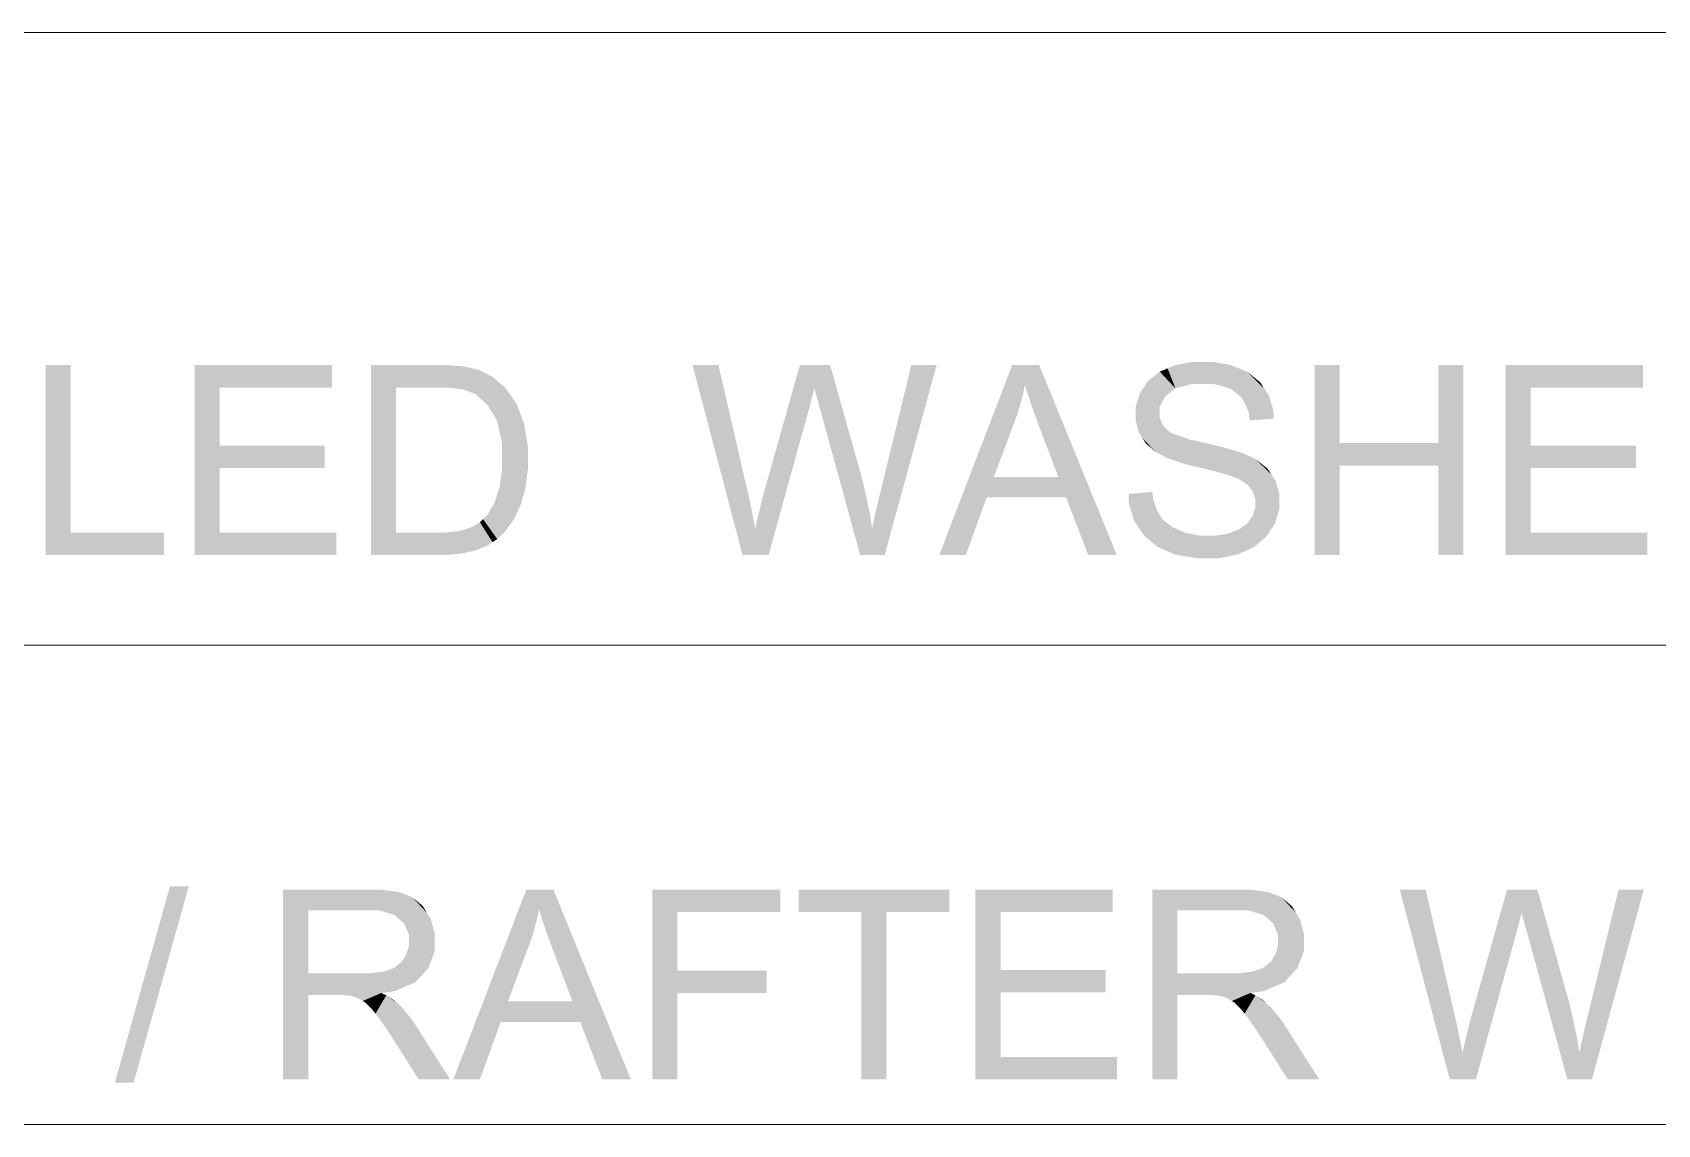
# Model space of a CAD drawing. Header units: millimetres. Extents: x 2 to 579, y 1 to 405.
# Drawn here: x 202.6 to 210, y 95.1 to 100.07 of the extents above; entities that cross this region are included whole.
import ezdxf

# ---------------------------------------------------------------- set-up
doc = ezdxf.new("R2010")
doc.units = ezdxf.units.MM
doc.linetypes.add('XKITLINE00', pattern=[0])
doc.layers.add('LinkedObject', color=7, linetype='Continuous', lineweight=0)

# ---------------------------------------------------------------- blocks, each defined once
blk = doc.blocks.new('*A4')
at = {"layer": 'LinkedObject'}
for points in [[(202.7783, 98.5571), (202.6643, 97.6931), (202.6643, 98.5571)], [(202.7783, 97.795), (202.6643, 97.6931), (202.7783, 98.5571)], [(203.4557, 98.1907), (203.3416, 97.6931), (203.3416, 98.5571)], [(203.4557, 98.1907), (203.3416, 98.5571), (203.4557, 98.4551)], [(203.9663, 98.4551), (203.3416, 98.5571), (203.9663, 98.5571)], [(203.4557, 98.4551), (203.3416, 98.5571), (203.9663, 98.4551)], [(204.1443, 98.5571), (204.2583, 98.4551), (204.1443, 97.6931)], [(204.4399, 98.4551), (204.1443, 98.5571), (204.4417, 98.5571)], [(204.2583, 98.4551), (204.1443, 98.5571), (204.4399, 98.4551)], [(204.4417, 98.5571), (204.4908, 98.4551), (204.4399, 98.4551)], [(204.492, 98.5571), (204.4908, 98.4551), (204.4417, 98.5571)], [(204.492, 98.5571), (204.5648, 98.4463), (204.4908, 98.4551)], [(204.5688, 98.5509), (204.5648, 98.4463), (204.492, 98.5571)], [(204.5953, 98.5447), (204.5648, 98.4463), (204.5688, 98.5509)], [(204.5953, 98.5447), (204.5878, 98.4374), (204.5648, 98.4463)], [(204.5878, 98.4374), (204.5953, 98.5447), (204.6196, 98.425)], [(204.6957, 98.5052), (204.5953, 98.5447), (204.6324, 98.5361)], [(204.7219, 98.4828), (204.5953, 98.5447), (204.6957, 98.5052)], [(204.6737, 98.3763), (204.5953, 98.5447), (204.7219, 98.4828)], [(204.6196, 98.425), (204.5953, 98.5447), (204.6737, 98.3763)], [(205.725, 98.5571), (205.8346, 97.6931), (205.607, 98.5571)], [(205.8556, 97.9905), (205.8346, 97.6931), (205.725, 98.5571)], [(206.0954, 98.5571), (206.1352, 98.3511), (205.9309, 97.9734)], [(206.1352, 98.3511), (206.0954, 98.5571), (206.141, 98.372)], [(206.141, 98.372), (206.0954, 98.5571), (206.154, 98.4229)], [(206.154, 98.4229), (206.0954, 98.5571), (206.1613, 98.4527)], [(206.2331, 98.5571), (206.1613, 98.4527), (206.0954, 98.5571)], [(206.1613, 98.4527), (206.2331, 98.5571), (206.1635, 98.4431)], [(206.1635, 98.4431), (206.2331, 98.5571), (206.1774, 98.3923)], [(206.1774, 98.3923), (206.2331, 98.5571), (206.1892, 98.3511)], [(206.1892, 98.3511), (206.2331, 98.5571), (206.3563, 98.1193)], [(206.7173, 98.5571), (206.4672, 98.0016), (206.6024, 98.5571)], [(206.4814, 97.6931), (206.4672, 98.0016), (206.7173, 98.5571)], [(207.0614, 98.5571), (207.0729, 98.301), (206.7296, 97.6931)], [(207.0729, 98.301), (207.0614, 98.5571), (207.0876, 98.342)], [(207.0876, 98.342), (207.0614, 98.5571), (207.1109, 98.4247)], [(207.1109, 98.4247), (207.0614, 98.5571), (207.1195, 98.4663)], [(207.1845, 98.5571), (207.1195, 98.4663), (207.0614, 98.5571)], [(207.1195, 98.4663), (207.1845, 98.5571), (207.1298, 98.4311)], [(207.1298, 98.4311), (207.1845, 98.5571), (207.1604, 98.3412)], [(207.1604, 98.3412), (207.1845, 98.5571), (207.1807, 98.2866)], [(207.1807, 98.2866), (207.1845, 98.5571), (207.2711, 98.0482)], [(207.2711, 98.0482), (207.1845, 98.5571), (207.3067, 97.9548)], [(207.3067, 97.9548), (207.1845, 98.5571), (207.5369, 97.6931)], [(207.8036, 98.4516), (207.7325, 98.5275), (207.7682, 98.5422)], [(207.8038, 98.557), (207.8791, 98.4707), (207.7682, 98.5422)], [(207.7682, 98.5422), (207.8791, 98.4707), (207.8036, 98.4516)], [(207.883, 98.5717), (207.8791, 98.4707), (207.8038, 98.557)], [(207.9265, 98.5717), (207.8791, 98.4707), (207.883, 98.5717)], [(207.8791, 98.4707), (207.9265, 98.5717), (207.9309, 98.4707)], [(207.9265, 98.5717), (207.9807, 98.4707), (207.9309, 98.4707)], [(208.0591, 98.5563), (207.9265, 98.5717), (207.9745, 98.5717)], [(208.0958, 98.5408), (207.9265, 98.5717), (208.0591, 98.5563)], [(208.0559, 98.4497), (207.9265, 98.5717), (208.0958, 98.5408)], [(207.9807, 98.4707), (207.9265, 98.5717), (208.0559, 98.4497)], [(208.0958, 98.5408), (208.0814, 98.4287), (208.0559, 98.4497)], [(208.1324, 98.5253), (208.0814, 98.4287), (208.0958, 98.5408)], [(208.5507, 98.202), (208.4366, 97.6931), (208.4366, 98.5571)], [(208.5507, 98.202), (208.4366, 98.5571), (208.5507, 98.5571)], [(209.114, 98.5571), (209, 98.202), (209, 98.5571)], [(209, 98.1), (209, 98.202), (209.114, 98.5571)], [(209, 98.1), (209.114, 98.5571), (209.114, 97.6931)], [(209.4199, 98.1907), (209.3058, 97.6931), (209.3058, 98.5571)], [(209.4199, 98.1907), (209.3058, 98.5571), (209.4199, 98.4551)], [(209.9305, 98.4551), (209.3058, 98.5571), (209.9305, 98.5571)], [(209.4199, 98.4551), (209.3058, 98.5571), (209.9305, 98.4551)], [(204.7219, 98.4828), (204.696, 98.3399), (204.6737, 98.3763)], [(204.7561, 98.4539), (204.696, 98.3399), (204.7219, 98.4828)], [(207.6784, 98.4843), (207.7799, 98.4326), (207.6598, 98.4558)], [(207.7325, 98.5275), (207.7799, 98.4326), (207.6784, 98.4843)], [(207.7799, 98.4326), (207.7325, 98.5275), (207.8036, 98.4516)], [(208.0814, 98.4287), (208.1324, 98.5253), (208.1069, 98.4078)], [(208.1069, 98.4078), (208.1324, 98.5253), (208.2085, 98.4497)], [(208.2085, 98.4497), (208.1324, 98.5253), (208.1888, 98.4797)], [(204.1443, 97.6931), (204.2583, 98.4551), (204.2583, 97.795)], [(204.8072, 98.3801), (204.696, 98.3399), (204.7561, 98.4539)], [(207.6598, 98.4558), (207.6228, 98.3334), (207.6413, 98.4274)], [(207.7562, 98.4136), (207.6228, 98.3334), (207.6598, 98.4558)], [(207.6413, 98.4274), (207.6228, 98.3334), (207.6228, 98.3662)], [(207.7325, 98.3678), (207.6228, 98.3334), (207.7562, 98.4136)], [(207.6598, 98.4558), (207.7799, 98.4326), (207.7562, 98.4136)], [(208.2085, 98.4497), (208.1367, 98.3458), (208.1069, 98.4078)], [(208.2282, 98.4196), (208.1367, 98.3458), (208.2085, 98.4497)], [(208.2494, 98.3515), (208.1367, 98.3458), (208.2282, 98.4196)], [(204.696, 98.3399), (204.8072, 98.3801), (204.7182, 98.3035)], [(204.7182, 98.3035), (204.8072, 98.3801), (204.8241, 98.3352)], [(204.8241, 98.3352), (204.7405, 98.1993), (204.7182, 98.3035)], [(204.841, 98.2902), (204.7405, 98.1993), (204.8241, 98.3352)], [(205.9309, 97.9734), (206.1352, 98.3511), (205.9531, 97.6931)], [(206.3563, 98.1193), (206.3697, 97.6931), (206.1892, 98.3511)], [(207.6228, 98.3334), (207.7325, 98.3678), (207.7325, 98.341)], [(207.7325, 98.3177), (207.6228, 98.3334), (207.7325, 98.341)], [(207.6228, 98.3334), (207.7325, 98.3177), (207.6228, 98.3036)], [(208.2509, 98.3134), (208.1367, 98.3458), (208.2494, 98.3515)], [(208.1367, 98.3458), (208.2509, 98.3134), (208.1412, 98.3048)], [(204.858, 98.1875), (204.7405, 98.1993), (204.841, 98.2902)], [(206.7296, 97.6931), (207.0729, 98.301), (206.9776, 98.0482)], [(207.6228, 98.3036), (207.7325, 98.3177), (207.6379, 98.2498)], [(207.6379, 98.2498), (207.7325, 98.3177), (207.653, 98.2258)], [(207.653, 98.2258), (207.7325, 98.3177), (207.7493, 98.2794)], [(207.7493, 98.2794), (207.7141, 98.1615), (207.653, 98.2258)], [(207.766, 98.2643), (207.7141, 98.1615), (207.7493, 98.2794)], [(207.7141, 98.1615), (207.766, 98.2643), (207.745, 98.1453)], [(207.745, 98.1453), (207.766, 98.2643), (207.7825, 98.2493)], [(207.745, 98.1453), (207.7825, 98.2493), (207.7687, 98.1326)], [(207.7687, 98.1326), (207.7825, 98.2493), (207.852, 98.1056)], [(207.852, 98.1056), (207.7825, 98.2493), (207.8687, 98.2185)], [(203.4557, 98.0888), (203.3416, 97.6931), (203.4557, 98.1907)], [(203.9343, 98.0888), (203.4557, 98.1907), (203.9343, 98.1907)], [(203.4557, 98.0888), (203.4557, 98.1907), (203.9343, 98.0888)], [(204.858, 98.1298), (204.7405, 98.1993), (204.858, 98.1875)], [(204.7405, 98.1993), (204.858, 98.1298), (204.7405, 98.1315)], [(207.653, 98.2258), (207.7141, 98.1615), (207.6681, 98.2017)], [(207.852, 98.1056), (207.8687, 98.2185), (207.9115, 98.0913)], [(207.9115, 98.0913), (207.8687, 98.2185), (207.9383, 98.2027)], [(207.9115, 98.0913), (207.9383, 98.2027), (207.971, 98.077)], [(207.971, 98.077), (207.9383, 98.2027), (208.0079, 98.1869)], [(207.971, 98.077), (208.0079, 98.1869), (208.0478, 98.0559)], [(208.0478, 98.0559), (208.0079, 98.1869), (208.0652, 98.0491)], [(208.0652, 98.0491), (208.0079, 98.1869), (208.0923, 98.0388)], [(208.1035, 98.1594), (208.0923, 98.0388), (208.0079, 98.1869)], [(208.5507, 98.1), (208.4366, 97.6931), (208.5507, 98.202)], [(208.5507, 98.202), (209, 98.1), (208.5507, 98.1)], [(209, 98.202), (209, 98.1), (208.5507, 98.202)], [(209.4199, 98.0888), (209.3058, 97.6931), (209.4199, 98.1907)], [(209.8985, 98.0888), (209.4199, 98.1907), (209.8985, 98.1907)], [(209.4199, 98.0888), (209.4199, 98.1907), (209.8985, 98.0888)], [(204.858, 98.1298), (204.7405, 98.0826), (204.7405, 98.1315)], [(204.858, 98.0806), (204.7405, 98.0826), (204.858, 98.1298)], [(206.3794, 98.038), (206.3697, 97.6931), (206.3563, 98.1193)], [(208.1294, 98.1476), (208.0923, 98.0388), (208.1035, 98.1594)], [(208.0923, 98.0388), (208.1294, 98.1476), (208.1313, 98.0134)], [(208.1313, 98.0134), (208.1294, 98.1476), (208.1672, 98.1302)], [(208.1313, 98.0134), (208.1672, 98.1302), (208.1432, 97.9982)], [(208.1432, 97.9982), (208.1672, 98.1302), (208.1551, 97.983)], [(208.1672, 98.1302), (208.2408, 98.0596), (208.1551, 97.983)], [(208.2408, 98.0596), (208.1672, 98.1302), (208.2229, 98.0862)], [(208.4366, 97.6931), (208.5507, 98.1), (208.5507, 97.6931)], [(209, 98.1), (209.114, 97.6931), (209, 97.6931)], [(203.4557, 97.795), (203.3416, 97.6931), (203.4557, 98.0888)], [(204.7405, 98.0826), (204.858, 98.0806), (204.7291, 97.9994)], [(204.7291, 97.9994), (204.858, 98.0806), (204.835, 97.9553)], [(204.835, 97.9553), (204.858, 98.0806), (204.8465, 97.9933)], [(206.4132, 97.8853), (206.3697, 97.6931), (206.3794, 98.038)], [(206.9451, 97.9548), (206.7296, 97.6931), (206.9776, 98.0482)], [(206.9776, 98.0482), (207.3067, 97.9548), (206.9451, 97.9548)], [(207.2711, 98.0482), (207.3067, 97.9548), (206.9776, 98.0482)], [(208.1551, 97.983), (208.2408, 98.0596), (208.1671, 97.9476)], [(208.1671, 97.9476), (208.2408, 98.0596), (208.2588, 98.033)], [(208.1671, 97.9476), (208.2588, 98.033), (208.1671, 97.9272)], [(208.1671, 97.9272), (208.2588, 98.033), (208.1671, 97.9072)], [(208.2588, 98.033), (208.2768, 97.9368), (208.1671, 97.9072)], [(208.2768, 97.9368), (208.2588, 98.033), (208.2768, 97.9716)], [(209.4199, 97.795), (209.3058, 97.6931), (209.4199, 98.0888)], [(204.835, 97.9553), (204.7064, 97.9307), (204.7291, 97.9994)], [(204.8235, 97.9173), (204.7064, 97.9307), (204.835, 97.9553)], [(205.8661, 97.946), (205.8346, 97.6931), (205.8556, 97.9905)], [(205.928, 97.9628), (205.9531, 97.6931), (205.9084, 97.883)], [(205.9309, 97.9734), (205.9531, 97.6931), (205.928, 97.9628)], [(206.4672, 98.0016), (206.4814, 97.6931), (206.4541, 97.9486)], [(206.7296, 97.6931), (206.9451, 97.9548), (206.8503, 97.6931)], [(207.3067, 97.9548), (207.5369, 97.6931), (207.4068, 97.6931)], [(207.7026, 97.9474), (207.5908, 97.9704), (207.6988, 97.9799)], [(207.5908, 97.9704), (207.6381, 97.8153), (207.592, 97.9271)], [(207.7026, 97.9474), (207.6381, 97.8153), (207.5908, 97.9704)], [(204.7761, 97.8295), (204.6544, 97.8557), (204.6747, 97.876)], [(204.7064, 97.9307), (204.7761, 97.8295), (204.6747, 97.876)], [(204.7941, 97.8544), (204.7064, 97.9307), (204.8235, 97.9173)], [(204.7761, 97.8295), (204.7064, 97.9307), (204.7941, 97.8544)], [(205.8841, 97.8577), (205.8346, 97.6931), (205.8661, 97.946)], [(205.9084, 97.883), (205.9531, 97.6931), (205.8917, 97.8139)], [(206.424, 97.8139), (206.3697, 97.6931), (206.4132, 97.8853)], [(206.4541, 97.9486), (206.4814, 97.6931), (206.4324, 97.8547)], [(207.592, 97.9271), (207.6381, 97.8153), (207.6156, 97.8496)], [(207.7204, 97.8941), (207.6381, 97.8153), (207.7026, 97.9474)], [(207.6381, 97.8153), (207.7204, 97.8941), (207.6606, 97.781)], [(207.6606, 97.781), (207.7204, 97.8941), (207.7226, 97.7296)], [(207.7343, 97.8733), (207.7226, 97.7296), (207.7204, 97.8941)], [(208.1549, 97.8702), (208.2768, 97.9368), (208.2571, 97.8375)], [(208.1671, 97.9072), (208.2768, 97.9368), (208.1549, 97.8702)], [(208.2571, 97.8375), (208.2768, 97.9368), (208.2768, 97.9024)], [(204.5945, 97.7078), (204.4855, 97.795), (204.5526, 97.803)], [(204.5769, 97.8109), (204.5945, 97.7078), (204.5526, 97.803)], [(204.6012, 97.8189), (204.5945, 97.7078), (204.5769, 97.8109)], [(204.5945, 97.7078), (204.6012, 97.8189), (204.6246, 97.7152)], [(204.6975, 97.7511), (204.6012, 97.8189), (204.64, 97.8413)], [(204.6762, 97.7368), (204.6012, 97.8189), (204.6975, 97.7511)], [(204.6246, 97.7152), (204.6012, 97.8189), (204.6762, 97.7368)], [(204.6544, 97.8557), (204.7188, 97.7654), (204.64, 97.8413)], [(204.64, 97.8413), (204.7188, 97.7654), (204.6975, 97.7511)], [(204.7582, 97.8046), (204.6544, 97.8557), (204.7761, 97.8295)], [(204.7188, 97.7654), (204.6544, 97.8557), (204.7582, 97.8046)], [(205.8917, 97.8139), (205.8346, 97.6931), (205.8841, 97.8577)], [(205.8917, 97.8139), (205.9531, 97.6931), (205.8346, 97.6931)], [(206.424, 97.8139), (206.4814, 97.6931), (206.3697, 97.6931)], [(206.4324, 97.8547), (206.4814, 97.6931), (206.424, 97.8139)], [(207.7483, 97.8525), (207.7226, 97.7296), (207.7343, 97.8733)], [(207.7483, 97.8525), (207.7621, 97.7125), (207.7226, 97.7296)], [(207.7916, 97.8188), (207.7621, 97.7125), (207.7483, 97.8525)], [(207.7621, 97.7125), (207.7916, 97.8188), (207.8017, 97.6954)], [(207.821, 97.806), (207.8017, 97.6954), (207.7916, 97.8188)], [(207.8504, 97.7932), (207.8017, 97.6954), (207.821, 97.806)], [(208.0933, 97.8096), (208.2177, 97.7765), (208.0684, 97.7998)], [(208.1305, 97.8363), (208.2374, 97.807), (208.0933, 97.8096)], [(208.0933, 97.8096), (208.2374, 97.807), (208.2177, 97.7765)], [(208.1427, 97.8532), (208.2571, 97.8375), (208.1305, 97.8363)], [(208.2374, 97.807), (208.1305, 97.8363), (208.2571, 97.8375)], [(208.1549, 97.8702), (208.2571, 97.8375), (208.1427, 97.8532)], [(202.6643, 97.6931), (202.7783, 97.795), (203.2034, 97.6931)], [(203.2034, 97.6931), (202.7783, 97.795), (203.2034, 97.795)], [(203.3416, 97.6931), (203.4557, 97.795), (203.9862, 97.6931)], [(203.9862, 97.6931), (203.4557, 97.795), (203.9862, 97.795)], [(204.2583, 97.795), (204.4558, 97.6931), (204.1443, 97.6931)], [(204.4428, 97.795), (204.4558, 97.6931), (204.2583, 97.795)], [(204.4428, 97.795), (204.4949, 97.6931), (204.4558, 97.6931)], [(204.4855, 97.795), (204.4949, 97.6931), (204.4428, 97.795)], [(204.5643, 97.7004), (204.4855, 97.795), (204.5945, 97.7078)], [(204.4949, 97.6931), (204.4855, 97.795), (204.5643, 97.7004)], [(207.8504, 97.7932), (207.8997, 97.6784), (207.8017, 97.6954)], [(207.9165, 97.7803), (207.8997, 97.6784), (207.8504, 97.7932)], [(207.9165, 97.7803), (207.9582, 97.6784), (207.8997, 97.6784)], [(207.9532, 97.7803), (207.9582, 97.6784), (207.9165, 97.7803)], [(207.9532, 97.7803), (208.0043, 97.6784), (207.9582, 97.6784)], [(207.9858, 97.7803), (208.0043, 97.6784), (207.9532, 97.7803)], [(208.0434, 97.7901), (208.1243, 97.7122), (207.9858, 97.7803)], [(207.9858, 97.7803), (208.1243, 97.7122), (208.0043, 97.6784)], [(208.0684, 97.7998), (208.2177, 97.7765), (208.0434, 97.7901)], [(208.1611, 97.7291), (208.0434, 97.7901), (208.2177, 97.7765)], [(208.1243, 97.7122), (208.0434, 97.7901), (208.1611, 97.7291)], [(209.3058, 97.6931), (209.4199, 97.795), (209.9504, 97.6931)], [(209.9504, 97.6931), (209.4199, 97.795), (209.9504, 97.795)], [(208.0043, 97.6784), (208.1243, 97.7122), (208.0874, 97.6953)], [(203.3153, 96.1844), (202.9793, 95.2919), (203.2299, 96.1844)], [(203.0647, 95.2919), (202.9793, 95.2919), (203.3153, 96.1844)], [(203.8589, 95.7895), (203.7448, 95.3065), (203.7448, 96.1705)], [(203.7448, 96.1705), (203.8589, 96.0755), (203.8589, 95.7895)], [(204.1319, 96.0755), (203.7448, 96.1705), (204.1272, 96.1705)], [(203.8589, 96.0755), (203.7448, 96.1705), (204.1319, 96.0755)], [(204.1272, 96.1705), (204.1799, 96.0755), (204.1319, 96.0755)], [(204.2725, 96.1589), (204.1272, 96.1705), (204.1848, 96.1705)], [(204.3025, 96.1473), (204.1272, 96.1705), (204.2725, 96.1589)], [(204.2501, 96.0557), (204.1272, 96.1705), (204.3025, 96.1473)], [(204.1799, 96.0755), (204.1272, 96.1705), (204.2501, 96.0557)], [(204.3025, 96.1473), (204.2723, 96.036), (204.2501, 96.0557)], [(204.3325, 96.1356), (204.2723, 96.036), (204.3025, 96.1473)], [(204.2723, 96.036), (204.3325, 96.1356), (204.2946, 96.0162)], [(204.2946, 96.0162), (204.3325, 96.1356), (204.3984, 96.065)], [(204.3984, 96.065), (204.3325, 96.1356), (204.3805, 96.0945)], [(204.851, 96.1705), (204.8625, 95.9145), (204.5192, 95.3065)], [(204.8625, 95.9145), (204.851, 96.1705), (204.8772, 95.9555)], [(204.8772, 95.9555), (204.851, 96.1705), (204.9005, 96.0382)], [(204.9005, 96.0382), (204.851, 96.1705), (204.9091, 96.0798)], [(204.9741, 96.1705), (204.9091, 96.0798), (204.851, 96.1705)], [(204.9091, 96.0798), (204.9741, 96.1705), (204.9194, 96.0445)], [(204.9194, 96.0445), (204.9741, 96.1705), (204.95, 95.9547)], [(204.95, 95.9547), (204.9741, 96.1705), (204.9703, 95.9001)], [(204.9703, 95.9001), (204.9741, 96.1705), (205.0607, 95.6616)], [(205.0607, 95.6616), (204.9741, 96.1705), (205.0963, 95.5683)], [(205.0963, 95.5683), (204.9741, 96.1705), (205.3265, 95.3065)], [(205.5385, 95.8007), (205.4245, 95.3065), (205.4245, 96.1705)], [(205.5385, 95.8007), (205.4245, 96.1705), (205.5385, 96.0686)], [(206.0068, 96.0686), (205.4245, 96.1705), (206.0068, 96.1705)], [(205.5385, 96.0686), (205.4245, 96.1705), (206.0068, 96.0686)], [(206.0906, 96.1705), (206.3749, 96.0686), (206.0906, 96.0686)], [(206.4889, 96.0686), (206.3749, 96.0686), (206.0906, 96.1705)], [(206.4889, 96.0686), (206.0906, 96.1705), (206.7749, 96.1705)], [(206.4889, 96.0686), (206.7749, 96.1705), (206.7749, 96.0686)], [(207.0082, 95.8042), (206.8941, 95.3065), (206.8941, 96.1705)], [(207.0082, 95.8042), (206.8941, 96.1705), (207.0082, 96.0686)], [(207.5188, 96.0686), (206.8941, 96.1705), (207.5188, 96.1705)], [(207.0082, 96.0686), (206.8941, 96.1705), (207.5188, 96.0686)], [(207.8126, 95.7895), (207.6985, 95.3065), (207.6985, 96.1705)], [(207.6985, 96.1705), (207.8126, 96.0755), (207.8126, 95.7895)], [(208.0855, 96.0755), (207.6985, 96.1705), (208.0808, 96.1705)], [(207.8126, 96.0755), (207.6985, 96.1705), (208.0855, 96.0755)], [(208.0808, 96.1705), (208.1335, 96.0755), (208.0855, 96.0755)], [(208.2262, 96.1589), (208.0808, 96.1705), (208.1385, 96.1705)], [(208.2562, 96.1473), (208.0808, 96.1705), (208.2262, 96.1589)], [(208.2038, 96.0557), (208.0808, 96.1705), (208.2562, 96.1473)], [(208.1335, 96.0755), (208.0808, 96.1705), (208.2038, 96.0557)], [(208.2562, 96.1473), (208.226, 96.036), (208.2038, 96.0557)], [(208.2862, 96.1356), (208.226, 96.036), (208.2562, 96.1473)], [(208.226, 96.036), (208.2862, 96.1356), (208.2482, 96.0162)], [(208.2482, 96.0162), (208.2862, 96.1356), (208.3521, 96.065)], [(208.3521, 96.065), (208.2862, 96.1356), (208.3341, 96.0945)], [(208.9422, 96.1705), (209.0518, 95.3065), (208.8243, 96.1705)], [(209.0729, 95.604), (209.0518, 95.3065), (208.9422, 96.1705)], [(209.3126, 96.1705), (209.3525, 95.9646), (209.1482, 95.5869)], [(209.3525, 95.9646), (209.3126, 96.1705), (209.3582, 95.9855)], [(209.3582, 95.9855), (209.3126, 96.1705), (209.3713, 96.0363)], [(209.3713, 96.0363), (209.3126, 96.1705), (209.3786, 96.0662)], [(209.4504, 96.1705), (209.3786, 96.0662), (209.3126, 96.1705)], [(209.3786, 96.0662), (209.4504, 96.1705), (209.3807, 96.0566)], [(209.3807, 96.0566), (209.4504, 96.1705), (209.3947, 96.0058)], [(209.3947, 96.0058), (209.4504, 96.1705), (209.4064, 95.9646)], [(209.4064, 95.9646), (209.4504, 96.1705), (209.5735, 95.7328)], [(209.9345, 96.1705), (209.6845, 95.6151), (209.8197, 96.1705)], [(209.6986, 95.3065), (209.6845, 95.6151), (209.9345, 96.1705)], [(204.3984, 96.065), (204.3168, 95.9658), (204.2946, 96.0162)], [(204.4164, 96.0356), (204.3168, 95.9658), (204.3984, 96.065)], [(204.4343, 95.9705), (204.3168, 95.9658), (204.4164, 96.0356)], [(206.3749, 95.3065), (206.4889, 96.0686), (206.4889, 95.3065)], [(206.3749, 96.0686), (206.4889, 96.0686), (206.3749, 95.3065)], [(208.3521, 96.065), (208.2705, 95.9658), (208.2482, 96.0162)], [(208.37, 96.0356), (208.2705, 95.9658), (208.3521, 96.065)], [(208.388, 95.9705), (208.2705, 95.9658), (208.37, 96.0356)], [(204.4343, 95.9348), (204.3168, 95.9658), (204.4343, 95.9705)], [(204.3168, 95.9658), (204.4343, 95.9348), (204.3168, 95.9352)], [(208.388, 95.9348), (208.2705, 95.9658), (208.388, 95.9705)], [(208.2705, 95.9658), (208.388, 95.9348), (208.2705, 95.9352)], [(209.1482, 95.5869), (209.3525, 95.9646), (209.1704, 95.3065)], [(209.5735, 95.7328), (209.587, 95.3065), (209.4064, 95.9646)], [(204.3053, 95.8755), (204.4343, 95.9348), (204.3749, 95.7798)], [(204.3168, 95.9142), (204.4343, 95.9348), (204.3053, 95.8755)], [(204.4343, 95.9348), (204.3168, 95.9142), (204.3168, 95.9352)], [(204.3749, 95.7798), (204.4343, 95.9348), (204.4046, 95.8113)], [(204.4046, 95.8113), (204.4343, 95.9348), (204.4343, 95.8888)], [(204.5192, 95.3065), (204.8625, 95.9145), (204.7672, 95.6616)], [(208.259, 95.8755), (208.388, 95.9348), (208.3285, 95.7798)], [(208.2705, 95.9142), (208.388, 95.9348), (208.259, 95.8755)], [(208.388, 95.9348), (208.2705, 95.9142), (208.2705, 95.9352)], [(208.3285, 95.7798), (208.388, 95.9348), (208.3583, 95.8113)], [(208.3583, 95.8113), (208.388, 95.9348), (208.388, 95.8888)], [(204.2267, 95.8057), (204.3749, 95.7798), (204.2046, 95.7976)], [(204.2488, 95.8138), (204.3749, 95.7798), (204.2267, 95.8057)], [(204.3749, 95.7798), (204.2488, 95.8138), (204.2823, 95.8398)], [(204.2938, 95.8576), (204.3749, 95.7798), (204.2823, 95.8398)], [(204.3053, 95.8755), (204.3749, 95.7798), (204.2938, 95.8576)], [(208.1803, 95.8057), (208.3285, 95.7798), (208.1582, 95.7976)], [(208.2024, 95.8138), (208.3285, 95.7798), (208.1803, 95.8057)], [(208.3285, 95.7798), (208.2024, 95.8138), (208.236, 95.8398)], [(208.2475, 95.8576), (208.3285, 95.7798), (208.236, 95.8398)], [(208.259, 95.8755), (208.3285, 95.7798), (208.2475, 95.8576)], [(203.8589, 95.7895), (203.8589, 95.6902), (203.7448, 95.3065)], [(203.9913, 95.6902), (203.8589, 95.7895), (204.1042, 95.7895)], [(203.8589, 95.6902), (203.8589, 95.7895), (203.9913, 95.6902)], [(203.9913, 95.6902), (204.1042, 95.7895), (204.0133, 95.6902)], [(204.0133, 95.6902), (204.1042, 95.7895), (204.0451, 95.6881)], [(204.0451, 95.6881), (204.1042, 95.7895), (204.0548, 95.686)], [(204.0548, 95.686), (204.1042, 95.7895), (204.068, 95.6828)], [(204.068, 95.6828), (204.1042, 95.7895), (204.0941, 95.6713)], [(204.0941, 95.6713), (204.1042, 95.7895), (204.1434, 95.7895)], [(204.0941, 95.6713), (204.1434, 95.7895), (204.1069, 95.6631)], [(204.1434, 95.7895), (204.1913, 95.6997), (204.1069, 95.6631)], [(204.2046, 95.7976), (204.1913, 95.6997), (204.1434, 95.7895)], [(204.1913, 95.6997), (204.2046, 95.7976), (204.2534, 95.7082)], [(204.3452, 95.7483), (204.2046, 95.7976), (204.3749, 95.7798)], [(204.2534, 95.7082), (204.2046, 95.7976), (204.3452, 95.7483)], [(205.5385, 95.6988), (205.4245, 95.3065), (205.5385, 95.8007)], [(205.9437, 95.6988), (205.5385, 95.8007), (205.9437, 95.8007)], [(205.5385, 95.6988), (205.5385, 95.8007), (205.9437, 95.6988)], [(207.0082, 95.7023), (206.8941, 95.3065), (207.0082, 95.8042)], [(207.4868, 95.7023), (207.0082, 95.8042), (207.4868, 95.8042)], [(207.0082, 95.7023), (207.0082, 95.8042), (207.4868, 95.7023)], [(207.8126, 95.7895), (207.8126, 95.6902), (207.6985, 95.3065)], [(207.9449, 95.6902), (207.8126, 95.7895), (208.0579, 95.7895)], [(207.8126, 95.6902), (207.8126, 95.7895), (207.9449, 95.6902)], [(207.9449, 95.6902), (208.0579, 95.7895), (207.967, 95.6902)], [(207.967, 95.6902), (208.0579, 95.7895), (207.9988, 95.6881)], [(207.9988, 95.6881), (208.0579, 95.7895), (208.0085, 95.686)], [(208.0085, 95.686), (208.0579, 95.7895), (208.0217, 95.6828)], [(208.0217, 95.6828), (208.0579, 95.7895), (208.0477, 95.6713)], [(208.0477, 95.6713), (208.0579, 95.7895), (208.097, 95.7895)], [(208.0477, 95.6713), (208.097, 95.7895), (208.0605, 95.6631)], [(208.097, 95.7895), (208.145, 95.6997), (208.0605, 95.6631)], [(208.1582, 95.7976), (208.145, 95.6997), (208.097, 95.7895)], [(208.145, 95.6997), (208.1582, 95.7976), (208.207, 95.7082)], [(208.2988, 95.7483), (208.1582, 95.7976), (208.3285, 95.7798)], [(208.207, 95.7082), (208.1582, 95.7976), (208.2988, 95.7483)], [(209.5966, 95.6515), (209.587, 95.3065), (209.5735, 95.7328)], [(203.7448, 95.3065), (203.8589, 95.6902), (203.8589, 95.3065)], [(204.1069, 95.6631), (204.1913, 95.6997), (204.1197, 95.6549)], [(204.1913, 95.6997), (204.1487, 95.626), (204.1197, 95.6549)], [(204.214, 95.6888), (204.1487, 95.626), (204.1913, 95.6997)], [(204.1487, 95.626), (204.214, 95.6888), (204.1648, 95.6054)], [(204.1648, 95.6054), (204.214, 95.6888), (204.181, 95.5847)], [(204.181, 95.5847), (204.214, 95.6888), (204.2602, 95.6567)], [(204.2602, 95.6567), (204.214, 95.6888), (204.2484, 95.6673)], [(204.7347, 95.5683), (204.5192, 95.3065), (204.7672, 95.6616)], [(204.7672, 95.6616), (205.0963, 95.5683), (204.7347, 95.5683)], [(205.0607, 95.6616), (205.0963, 95.5683), (204.7672, 95.6616)], [(205.4245, 95.3065), (205.5385, 95.6988), (205.5385, 95.3065)], [(207.0082, 95.4085), (206.8941, 95.3065), (207.0082, 95.7023)], [(207.6985, 95.3065), (207.8126, 95.6902), (207.8126, 95.3065)], [(208.0605, 95.6631), (208.145, 95.6997), (208.0733, 95.6549)], [(208.145, 95.6997), (208.1023, 95.626), (208.0733, 95.6549)], [(208.1676, 95.6888), (208.1023, 95.626), (208.145, 95.6997)], [(208.1023, 95.626), (208.1676, 95.6888), (208.1185, 95.6054)], [(208.1185, 95.6054), (208.1676, 95.6888), (208.1347, 95.5847)], [(208.1347, 95.5847), (208.1676, 95.6888), (208.2139, 95.6567)], [(208.2139, 95.6567), (208.1676, 95.6888), (208.2021, 95.6673)], [(204.2602, 95.6567), (204.2222, 95.5252), (204.181, 95.5847)], [(204.2852, 95.6337), (204.2222, 95.5252), (204.2602, 95.6567)], [(204.3325, 95.5762), (204.2222, 95.5252), (204.2852, 95.6337)], [(208.2139, 95.6567), (208.1759, 95.5252), (208.1347, 95.5847)], [(208.2389, 95.6337), (208.1759, 95.5252), (208.2139, 95.6567)], [(208.2861, 95.5762), (208.1759, 95.5252), (208.2389, 95.6337)], [(209.0833, 95.5595), (209.0518, 95.3065), (209.0729, 95.604)], [(209.1482, 95.5869), (209.1704, 95.3065), (209.1453, 95.5763)], [(209.6305, 95.4988), (209.587, 95.3065), (209.5966, 95.6515)], [(209.6845, 95.6151), (209.6986, 95.3065), (209.6713, 95.562)], [(204.2222, 95.5252), (204.3325, 95.5762), (204.2472, 95.4863)], [(204.2472, 95.4863), (204.3325, 95.5762), (204.3547, 95.5417)], [(204.2472, 95.4863), (204.3547, 95.5417), (204.3614, 95.3065)], [(204.3614, 95.3065), (204.3547, 95.5417), (204.5041, 95.3065)], [(204.5192, 95.3065), (204.7347, 95.5683), (204.6399, 95.3065)], [(205.0963, 95.5683), (205.3265, 95.3065), (205.1964, 95.3065)], [(208.1759, 95.5252), (208.2861, 95.5762), (208.2009, 95.4863)], [(208.2009, 95.4863), (208.2861, 95.5762), (208.3084, 95.5417)], [(208.2009, 95.4863), (208.3084, 95.5417), (208.315, 95.3065)], [(208.315, 95.3065), (208.3084, 95.5417), (208.4578, 95.3065)], [(209.1014, 95.4712), (209.0518, 95.3065), (209.0833, 95.5595)], [(209.1453, 95.5763), (209.1704, 95.3065), (209.1257, 95.4965)], [(209.6713, 95.562), (209.6986, 95.3065), (209.6497, 95.4682)], [(209.109, 95.4274), (209.0518, 95.3065), (209.1014, 95.4712)], [(209.1257, 95.4965), (209.1704, 95.3065), (209.109, 95.4274)], [(209.6412, 95.4274), (209.587, 95.3065), (209.6305, 95.4988)], [(209.6497, 95.4682), (209.6986, 95.3065), (209.6412, 95.4274)], [(206.8941, 95.3065), (207.0082, 95.4085), (207.5387, 95.3065)], [(207.5387, 95.3065), (207.0082, 95.4085), (207.5387, 95.4085)], [(209.109, 95.4274), (209.1704, 95.3065), (209.0518, 95.3065)], [(209.6412, 95.4274), (209.6986, 95.3065), (209.587, 95.3065)]]:
    blk.add_hatch(color=7, dxfattribs=at).paths.add_polyline_path(points, flags=17)
at = {"layer": 'LinkedObject', "color": 6, "linetype": 'XKITLINE00', "lineweight": 0}
for p, q in [((211.3359, 100.0708), (191.7675, 100.0708)), ((210.9481, 97.2821), (197.9935, 97.2821)), ((211.6723, 95.101), (197.2126, 95.101))]:
    blk.add_line(p, q, dxfattribs=at)

msp = doc.modelspace()

# ---------------------------------------------------------------- block references
at = {"lineweight": 0}
msp.add_blockref('*A4', (0, 0), dxfattribs=at)

doc.saveas('drawing.dxf')
